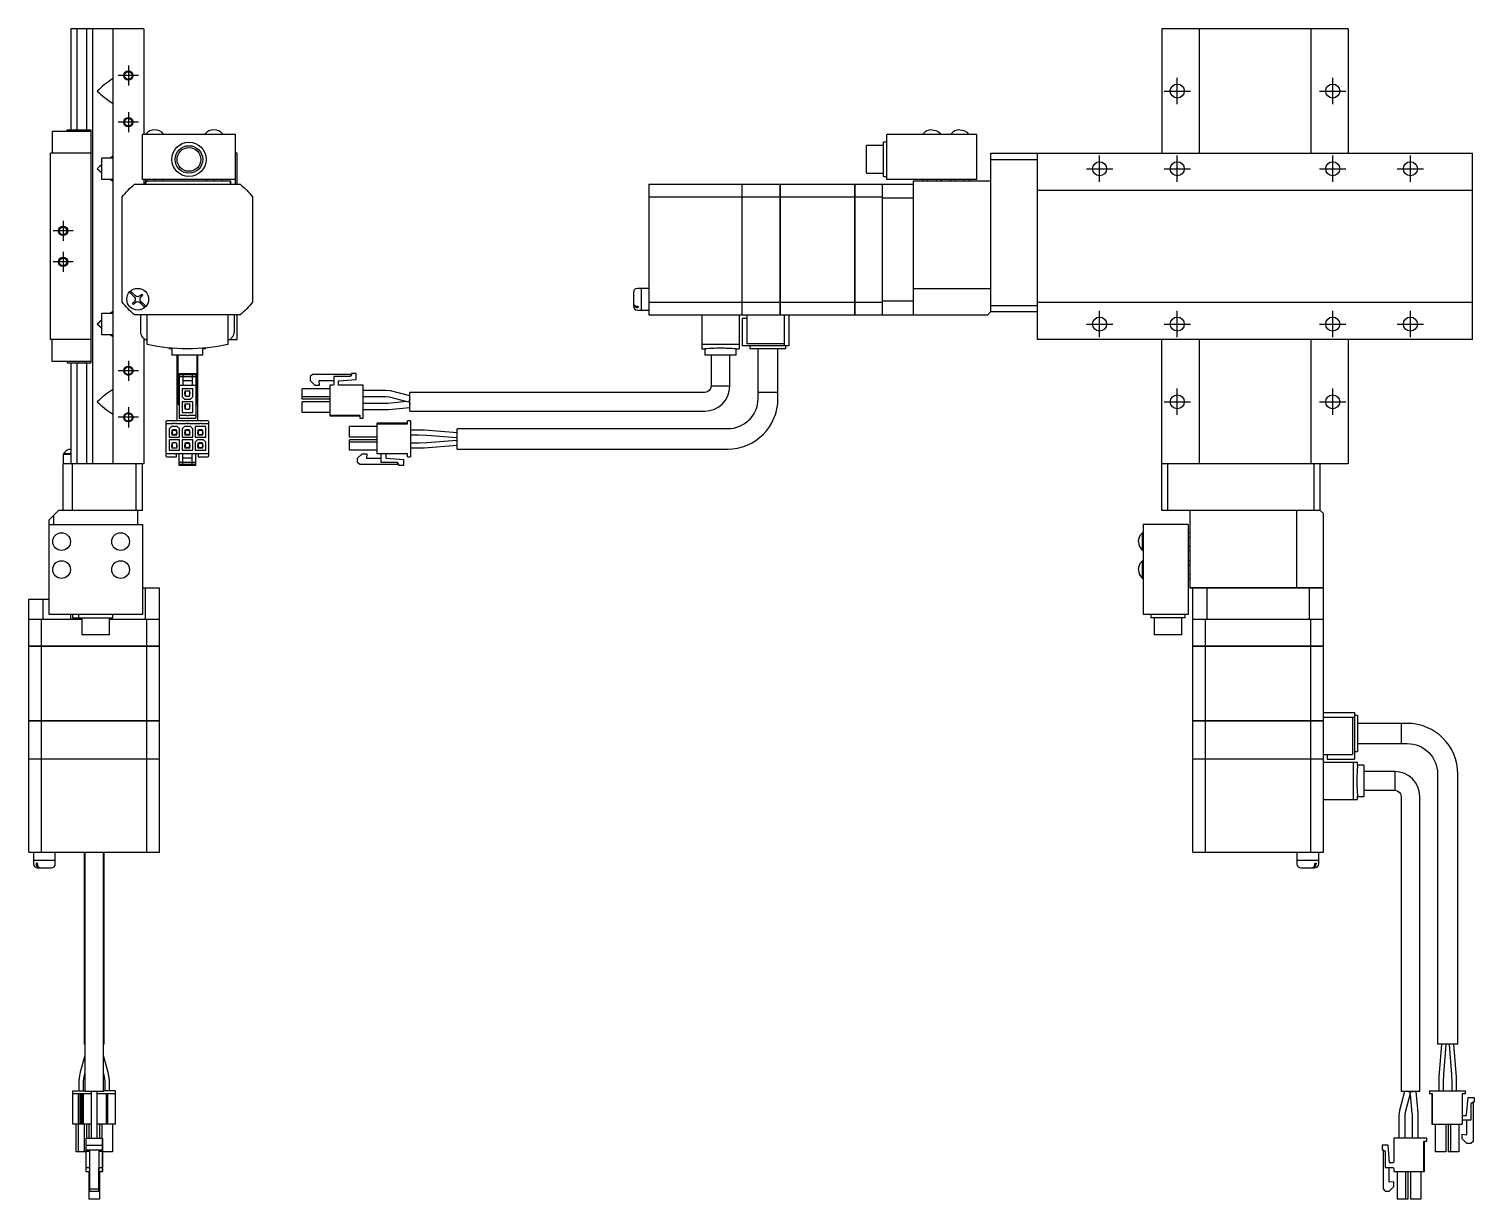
# Model space of a CAD drawing. Extents: x 0 to 945, y -8 to 563.
# Drawn here: x 479.5 to 944.6, y 101.6 to 478.2 of the extents above; entities that cross this region are included whole.
import ezdxf

# ---------------------------------------------------------------- set-up
doc = ezdxf.new("R2010")
doc.units = 0
doc.header["$LTSCALE"] = 0.5
doc.linetypes.add('CENTER', pattern=[50.8, 31.75, -6.35, 6.35, -6.35])
for name, color, linetype in [('MSM_CENTER', 1, 'CENTER'), ('MSM_CONTINUOUS', 7, 'CONTINUOUS'), ('MSM_NARROW', 5, 'CONTINUOUS')]:
    doc.layers.add(name, color=color, linetype=linetype)

msp = doc.modelspace()

# ---------------------------------------------------------------- linework, layer by layer
at = {"layer": 'MSM_CENTER'}
for p, q in [((511.52, 466.4), (511.52, 459.94)), ((514.75, 463.17), (508.29, 463.17)), ((849.05, 453.92), (849.05, 462.42)), ((899.05, 453.92), (899.05, 462.42)), ((844.8, 458.17), (853.3, 458.17)), ((894.8, 458.17), (903.3, 458.17)), ((511.52, 451.4), (511.52, 444.94)), ((514.75, 448.17), (508.29, 448.17)), ((824.05, 428.92), (824.05, 437.42)), ((849.05, 428.92), (849.05, 437.42)), ((899.05, 428.92), (899.05, 437.42)), ((924.05, 428.92), (924.05, 437.42)), ((819.8, 433.17), (828.3, 433.17)), ((844.8, 433.17), (853.3, 433.17)), ((894.8, 433.17), (903.3, 433.17)), ((919.8, 433.17), (928.3, 433.17)), ((490.52, 416.4), (490.52, 409.94)), ((493.75, 413.17), (487.29, 413.17)), ((490.52, 406.4), (490.52, 399.94)), ((493.75, 403.17), (487.29, 403.17)), ((824.05, 378.92), (824.05, 387.42)), ((849.05, 378.92), (849.05, 387.42)), ((899.05, 378.92), (899.05, 387.42)), ((924.05, 378.92), (924.05, 387.42)), ((819.8, 383.17), (828.3, 383.17)), ((844.8, 383.17), (853.3, 383.17)), ((894.8, 383.17), (903.3, 383.17)), ((919.8, 383.17), (928.3, 383.17)), ((514.75, 368.17), (508.29, 368.17)), ((511.52, 371.4), (511.52, 364.94)), ((844.8, 358.17), (853.3, 358.17)), ((849.05, 353.92), (849.05, 362.42)), ((894.8, 358.17), (903.3, 358.17)), ((899.05, 353.92), (899.05, 362.42)), ((511.52, 356.4), (511.52, 349.94)), ((514.75, 353.17), (508.29, 353.17))]:
    msp.add_line(p, q, dxfattribs=at)
at = {"layer": 'MSM_CONTINUOUS'}
for p, q in [((493.02, 478.17), (493.02, 445.67)), ((516.52, 478.17), (493.02, 478.17)), ((494.98, 478.17), (494.98, 445.67)), ((498.06, 478.17), (498.06, 445.67)), ((500.02, 478.17), (500.02, 338.17)), ((506.52, 478.17), (506.52, 338.17)), ((516.52, 478.17), (516.52, 444.17)), ((904.05, 478.17), (844.05, 478.17)), ((844.05, 478.17), (844.05, 438.17)), ((856.05, 478.17), (856.05, 438.17)), ((892.05, 478.17), (892.05, 438.17)), ((904.05, 478.17), (904.05, 438.17)), ((506.52, 461.91), (506.39, 462.07)), ((506.52, 454.43), (506.39, 454.27)), ((487.02, 445.17), (487.02, 438.17)), ((499.42, 445.17), (487.02, 445.17)), ((491.82, 445.67), (499.42, 445.67)), ((491.82, 445.17), (491.82, 445.67)), ((495.49, 445.17), (495.49, 445.67)), ((497.54, 445.17), (497.54, 445.67)), ((499.42, 445.67), (499.42, 438.17)), ((516.02, 429.67), (516.02, 444.17)), ((546.02, 444.17), (516.02, 444.17)), ((517.17, 444.33), (522.87, 444.33)), ((517.17, 444.33), (517.17, 444.17)), ((522.87, 444.17), (522.87, 444.33)), ((536.17, 444.33), (541.87, 444.33)), ((536.17, 444.33), (536.17, 444.17)), ((541.87, 444.17), (541.87, 444.33)), ((546.02, 428.17), (546.02, 444.17)), ((784.55, 444.17), (755.55, 444.17)), ((755.55, 429.67), (755.55, 444.17)), ((767.2, 444.33), (772.9, 444.33)), ((767.2, 444.33), (767.2, 444.17)), ((772.9, 444.17), (772.9, 444.33)), ((776.2, 444.33), (781.9, 444.33)), ((776.2, 444.33), (776.2, 444.17)), ((781.9, 444.17), (781.9, 444.33)), ((784.55, 429.67), (784.55, 444.17)), ((499.52, 438.17), (486.52, 438.17)), ((486.52, 378.17), (486.52, 438.17)), ((499.52, 378.17), (499.52, 438.17)), ((546.52, 438.17), (546.02, 438.17)), ((546.52, 428.17), (546.52, 438.17)), ((749.05, 431.75), (749.05, 440.6)), ((754.55, 440.6), (749.05, 440.6)), ((754.55, 430.67), (754.55, 441.67)), ((755.55, 441.67), (754.55, 441.67)), ((789.05, 438.17), (944.05, 438.17)), ((789.05, 387.17), (789.05, 438.17)), ((804.05, 378.17), (804.05, 438.17)), ((944.05, 378.17), (944.05, 438.17)), ((503.02, 436.67), (506.52, 436.67)), ((503.02, 429.67), (503.02, 436.67)), ((506.52, 436.91), (506.39, 437.07)), ((789.05, 436.17), (804.05, 436.17)), ((506.52, 429.67), (503.02, 429.67)), ((506.52, 429.43), (506.39, 429.27)), ((513.55, 428.17), (547.49, 428.17)), ((546.02, 429.67), (516.02, 429.67)), ((516.52, 429.67), (516.52, 428.17)), ((517.52, 429.17), (516.52, 428.17)), ((517.02, 429.67), (517.02, 428.17)), ((517.52, 429.67), (517.52, 429.17)), ((544.52, 429.17), (517.52, 429.17)), ((520.02, 429.67), (520.02, 429.17)), ((522.52, 429.67), (522.52, 429.17)), ((536.52, 429.67), (536.52, 429.17)), ((539.02, 429.67), (539.02, 429.17)), ((541.52, 429.67), (541.52, 429.17)), ((544.42, 428.17), (544.42, 429.17)), ((544.52, 428.17), (544.52, 429.17)), ((679.05, 428.17), (709, 428.17)), ((679.05, 428.17), (679.05, 386.17)), ((709, 386.17), (709, 428.17)), ((709, 428.12), (709.05, 428.12)), ((709.05, 428.17), (721.3, 428.17)), ((709.05, 386.17), (709.05, 428.17)), ((721.3, 386.17), (721.3, 428.17)), ((721.3, 428.12), (721.35, 428.12)), ((721.35, 428.17), (745.3, 428.17)), ((721.35, 386.17), (721.35, 428.17)), ((745.3, 386.17), (745.3, 428.17)), ((745.3, 428.12), (745.35, 428.12)), ((745.35, 428.17), (764.05, 428.17)), ((745.35, 386.17), (745.35, 428.17)), ((749.05, 431.75), (754.55, 431.75)), ((754.05, 428.17), (754.05, 386.17)), ((754.55, 430.67), (755.55, 430.67)), ((784.55, 429.67), (755.55, 429.67)), ((789.05, 429.17), (764.05, 429.17)), ((764.05, 429.17), (764.05, 386.17)), ((764.15, 394.67), (764.15, 429.17)), ((767.16, 429.67), (767.16, 429.17)), ((768.61, 429.67), (768.61, 429.17)), ((771.49, 429.67), (771.49, 429.17)), ((772.94, 429.67), (772.94, 429.17)), ((776.16, 429.67), (776.16, 429.17)), ((777.61, 429.67), (777.61, 429.17)), ((780.49, 429.67), (780.49, 429.17)), ((781.94, 429.67), (781.94, 429.17)), ((509.52, 390.2), (509.52, 424.14)), ((551.52, 424.14), (551.52, 390.2)), ((679.05, 424.14), (709, 424.14)), ((709, 423.88), (709.05, 423.88)), ((709.05, 424.14), (721.3, 424.14)), ((721.3, 423.88), (721.35, 423.88)), ((721.35, 424.14), (745.3, 424.14)), ((745.3, 423.88), (745.35, 423.88)), ((745.35, 424.14), (754.05, 424.14)), ((764.05, 423.67), (754.05, 423.67)), ((944.05, 426.17), (804.05, 426.17)), ((513.46, 391.88), (511.87, 393.46)), ((512.23, 393.82), (513.81, 392.23)), ((515.23, 392.23), (515.83, 392.83)), ((516.18, 392.48), (515.58, 391.88)), ((515.83, 392.83), (516.18, 392.48)), ((674.05, 393.37), (674.05, 388.97)), ((676.5, 394.67), (675.35, 394.67)), ((676.5, 394.67), (676.5, 387.67)), ((676.55, 394.62), (676.5, 394.62)), ((676.55, 394.67), (676.55, 387.67)), ((679.05, 394.67), (676.55, 394.67)), ((754.05, 390.67), (764.05, 390.67)), ((764.05, 394.7), (764.14, 394.66)), ((764.14, 394.66), (764.15, 394.67)), ((764.14, 386.18), (764.14, 394.66)), ((764.15, 394.67), (789.05, 394.67)), ((503.02, 379.67), (503.02, 386.67)), ((503.02, 386.67), (506.52, 386.67)), ((506.52, 386.91), (506.39, 387.07)), ((512.86, 389.86), (513.46, 390.46)), ((513.21, 389.51), (512.86, 389.86)), ((513.81, 390.11), (513.21, 389.51)), ((547.49, 386.17), (513.55, 386.17)), ((515.89, 389.45), (515.23, 390.11)), ((515.52, 380.75), (515.52, 386.17)), ((515.58, 390.46), (516.24, 389.8)), ((516.81, 388.53), (515.89, 389.45)), ((516.24, 389.8), (517.16, 388.88)), ((517.52, 376.6), (517.52, 386.17)), ((543.52, 386.17), (543.52, 376.6)), ((545.52, 386.17), (545.52, 380.75)), ((546.52, 378.17), (546.52, 386.17)), ((675.55, 388.88), (675.35, 388.88)), ((675.55, 388.53), (675.35, 388.53)), ((675.35, 387.67), (676.5, 387.67)), ((675.55, 388.88), (675.55, 388.53)), ((676.5, 387.72), (676.55, 387.72)), ((676.55, 387.67), (679.05, 387.67)), ((679.05, 390.2), (709, 390.2)), ((679.05, 386.17), (709, 386.17)), ((696.05, 386.17), (696.05, 375.18)), ((708.05, 386.17), (708.05, 375.18)), ((709, 390.46), (709.05, 390.46)), ((709, 386.22), (709.05, 386.22)), ((709.05, 390.2), (721.3, 390.2)), ((709.05, 386.17), (745.3, 386.17)), ((710.55, 386.17), (710.55, 376.77)), ((721.3, 390.46), (721.35, 390.46)), ((721.3, 386.22), (721.35, 386.22)), ((721.35, 390.2), (745.3, 390.2)), ((722.55, 386.17), (722.55, 376.17)), ((724.05, 386.17), (724.05, 376.17)), ((745.3, 390.46), (745.35, 390.46)), ((745.3, 386.22), (745.35, 386.22)), ((745.35, 390.2), (754.05, 390.2)), ((745.35, 386.17), (764.05, 386.17)), ((764.14, 386.18), (764.05, 386.27)), ((764.15, 386.17), (764.14, 386.18)), ((764.15, 386.17), (788.05, 386.17)), ((789.05, 387.17), (788.05, 386.17)), ((789.05, 389.17), (804.05, 389.17)), ((789.05, 387.17), (804.05, 387.17)), ((944.05, 390.17), (804.05, 390.17)), ((710.55, 384.97), (709.05, 384.97)), ((709.05, 384.97), (709.05, 376.17)), ((499.52, 378.17), (486.52, 378.17)), ((487.02, 371.17), (487.02, 378.17)), ((499.42, 378.17), (499.42, 370.67)), ((506.52, 379.67), (503.02, 379.67)), ((506.52, 379.43), (506.39, 379.27)), ((516.52, 378.52), (516.52, 338.17)), ((516.52, 378.17), (516.99, 378.17)), ((544.05, 378.17), (546.52, 378.17)), ((722.55, 376.77), (710.55, 376.77)), ((944.05, 378.17), (804.05, 378.17)), ((844.05, 323.17), (844.05, 378.17)), ((856.05, 378.17), (856.05, 338.17)), ((892.05, 378.17), (892.05, 338.17)), ((904.05, 378.17), (904.05, 338.17)), ((524.7, 375.46), (524.7, 375.17)), ((525.52, 375.17), (524.7, 375.17)), ((525.52, 375.38), (525.52, 373.17)), ((535.52, 373.17), (525.52, 373.17)), ((527.27, 352.07), (527.27, 373.17)), ((527.52, 358.17), (527.52, 373.17)), ((533.52, 373.17), (533.52, 358.17)), ((533.77, 373.17), (533.77, 352.07)), ((535.52, 373.17), (535.52, 375.38)), ((536.34, 375.17), (535.52, 375.17)), ((536.34, 375.17), (536.34, 375.46)), ((708.05, 376.6), (696.05, 376.6)), ((696.05, 375.18), (697.05, 375.18)), ((697.05, 375.18), (697.05, 373.17)), ((707.05, 373.17), (697.05, 373.17)), ((699.05, 373.17), (699.05, 363.17)), ((705.05, 363.17), (705.05, 373.17)), ((707.05, 375.18), (708.05, 375.18)), ((707.05, 373.17), (707.05, 375.18)), ((724.05, 376.17), (709.05, 376.17)), ((711.48, 376.17), (711.48, 375.17)), ((723.12, 375.17), (711.48, 375.17)), ((714.05, 375.17), (714.05, 359.17)), ((720.55, 359.17), (720.55, 375.17)), ((723.12, 375.17), (723.12, 376.17)), ((499.42, 371.17), (487.02, 371.17)), ((491.82, 371.17), (491.82, 370.67)), ((491.82, 370.67), (499.42, 370.67)), ((493.02, 370.67), (493.02, 338.17)), ((494.98, 370.67), (494.98, 338.17)), ((495.49, 371.17), (495.49, 370.67)), ((497.54, 371.17), (497.54, 370.67)), ((498.06, 370.67), (498.06, 338.17)), ((527.82, 363.17), (527.52, 363.17)), ((527.82, 367.27), (533.22, 367.27)), ((527.82, 367.27), (527.82, 352.87)), ((527.82, 366.97), (533.22, 366.97)), ((527.82, 366.27), (533.22, 366.27)), ((527.82, 363.47), (533.22, 363.47)), ((529.02, 366.97), (529.02, 363.47)), ((529.02, 364.97), (532.02, 364.97)), ((532.02, 366.97), (532.02, 363.47)), ((533.22, 367.27), (533.22, 352.87)), ((533.52, 363.17), (533.22, 363.17)), ((570.75, 366.97), (570.05, 366.27)), ((570.05, 366.27), (570.05, 364.97)), ((570.05, 364.97), (571.55, 363.47)), ((570.05, 364.97), (571.55, 363.47)), ((583.35, 366.97), (570.75, 366.97)), ((571.55, 363.47), (573.05, 363.47)), ((571.55, 363.47), (573.05, 363.47)), ((572.92, 364.97), (577.6, 364.97)), ((573.05, 363.47), (572.92, 364.97)), ((572.92, 364.97), (577.6, 364.97)), ((577.3, 363.47), (576.35, 363.47)), ((576.35, 363.47), (576.35, 353.87)), ((577.6, 366.27), (577.6, 363.77)), ((582.85, 366.27), (577.6, 366.27)), ((579.1, 363.77), (579.1, 364.67)), ((579.28, 364.87), (584.85, 365.36)), ((579.28, 364.87), (584.85, 365.36)), ((579.28, 364.87), (580.44, 364.97)), ((579.28, 364.87), (580.44, 364.97)), ((587.05, 363.47), (579.4, 363.47)), ((580.44, 364.97), (580.44, 364.97)), ((583.35, 366.97), (582.85, 366.27)), ((583.35, 367.27), (583.35, 366.97)), ((584.85, 367.27), (583.35, 367.27)), ((584.85, 365.36), (584.85, 367.27)), ((587.05, 352.87), (587.05, 363.47)), ((705.05, 363.17), (699.05, 363.17)), ((506.52, 361.91), (506.39, 362.07)), ((527.52, 361.17), (527.27, 361.17)), ((528.82, 362.37), (528.82, 359.72)), ((532.22, 362.37), (528.82, 362.37)), ((528.82, 359.72), (529.57, 358.97)), ((528.82, 358.17), (528.82, 354.77)), ((532.22, 358.17), (528.82, 358.17)), ((529.57, 358.97), (531.47, 358.97)), ((529.62, 361.22), (529.62, 360.72)), ((529.77, 361.22), (529.62, 361.22)), ((529.62, 360.72), (529.77, 360.72)), ((529.72, 361.72), (531.32, 361.72)), ((529.72, 361.72), (529.72, 361.22)), ((529.72, 360.72), (529.72, 360.07)), ((529.72, 360.07), (530.04, 360.07)), ((529.77, 361.72), (529.77, 360.35)), ((529.77, 360.35), (530.14, 359.97)), ((530.14, 359.97), (530.89, 359.97)), ((530.89, 359.97), (531.27, 360.35)), ((530.99, 360.07), (531.32, 360.07)), ((531.27, 360.35), (531.27, 361.72)), ((531.27, 361.22), (531.42, 361.22)), ((531.27, 360.72), (531.42, 360.72)), ((531.32, 361.22), (531.32, 361.72)), ((531.32, 360.07), (531.32, 360.72)), ((531.42, 360.72), (531.42, 361.22)), ((531.47, 358.97), (532.22, 359.72)), ((532.22, 359.72), (532.22, 362.37)), ((532.22, 354.77), (532.22, 358.17)), ((533.77, 361.17), (533.52, 361.17)), ((567.45, 358.97), (567.45, 362.37)), ((576.35, 362.37), (567.45, 362.37)), ((576.35, 359.72), (567.45, 359.72)), ((576.35, 358.97), (567.45, 358.97)), ((576.35, 358.97), (567.45, 358.97)), ((567.45, 354.77), (567.45, 358.17)), ((576.35, 358.17), (567.45, 358.17)), ((594.41, 361.85), (587.05, 361.85)), ((587.05, 359.85), (594.41, 359.85)), ((595.92, 361.65), (594.41, 361.85)), ((594.41, 359.85), (595.42, 359.72)), ((601.1, 358.23), (595.05, 357.65)), ((595.42, 359.72), (601.1, 358.23)), ((602.05, 360.05), (595.92, 361.65)), ((601.1, 358.23), (601.83, 358.18)), ((602.05, 359.02), (601.83, 358.18)), ((601.87, 358.31), (601.83, 358.18)), ((601.83, 358.18), (601.87, 358.31)), ((601.87, 358.31), (602.05, 359.02)), ((601.96, 358.32), (601.87, 358.31)), ((601.96, 358.32), (602.05, 357.32)), ((602.05, 355.17), (602.05, 361.17)), ((697.05, 361.17), (602.05, 361.17)), ((720.55, 361.17), (714.05, 361.17)), ((506.52, 354.43), (506.39, 354.27)), ((527.82, 353.87), (530.27, 353.87)), ((528.82, 354.77), (532.22, 354.77)), ((529.77, 357.02), (529.62, 357.02)), ((529.62, 357.02), (529.62, 356.52)), ((529.62, 356.52), (529.77, 356.52)), ((529.72, 357.52), (531.32, 357.52)), ((529.72, 357.52), (529.72, 357.02)), ((529.72, 356.52), (529.72, 355.87)), ((529.72, 355.87), (530.04, 355.87)), ((529.77, 357.52), (529.77, 356.15)), ((529.77, 356.15), (530.14, 355.77)), ((530.14, 355.77), (530.89, 355.77)), ((530.77, 353.87), (533.22, 353.87)), ((530.89, 355.77), (531.27, 356.15)), ((530.99, 355.87), (531.32, 355.87)), ((531.27, 356.15), (531.27, 357.52)), ((531.27, 357.02), (531.42, 357.02)), ((531.27, 356.52), (531.42, 356.52)), ((531.32, 357.02), (531.32, 357.52)), ((531.32, 355.87), (531.32, 356.52)), ((531.42, 356.52), (531.42, 357.02)), ((576.35, 354.77), (567.45, 354.77)), ((576.35, 354.77), (567.45, 354.77)), ((576.35, 353.87), (586.05, 353.87)), ((576.35, 353.87), (586.05, 353.87)), ((576.35, 353.87), (576.35, 353.62)), ((576.35, 353.62), (586.05, 353.62)), ((586.05, 353.87), (586.05, 352.87)), ((594.96, 357.65), (587.05, 357.65)), ((587.05, 355.65), (594.96, 355.65)), ((595.05, 357.65), (594.96, 357.65)), ((594.96, 355.65), (595.24, 355.66)), ((595.24, 355.66), (602.05, 356.32)), ((602.05, 355.17), (697.05, 355.17)), ((523.62, 351.77), (523.62, 340.77)), ((525.52, 351.07), (523.62, 351.07)), ((537.12, 352.07), (523.92, 352.07)), ((525.37, 350.17), (524.62, 349.42)), ((524.62, 349.42), (524.62, 346.77)), ((527.27, 350.17), (525.37, 350.17)), ((525.84, 349.07), (525.52, 349.07)), ((525.52, 349.07), (525.52, 348.42)), ((525.94, 349.17), (525.57, 348.8)), ((525.57, 348.8), (525.57, 347.42)), ((526.69, 349.17), (525.94, 349.17)), ((526.07, 351.07), (526.02, 351.07)), ((526.53, 349.02), (526.98, 348.88)), ((526.62, 351.07), (526.57, 351.07)), ((526.79, 349.07), (526.69, 349.17)), ((527.12, 349.07), (526.79, 349.07)), ((527.07, 348.8), (526.79, 349.07)), ((527.07, 347.42), (527.07, 348.8)), ((529.99, 351.07), (527.12, 351.07)), ((527.12, 348.42), (527.12, 349.07)), ((528.02, 349.42), (527.27, 350.17)), ((527.82, 352.87), (533.22, 352.87)), ((528.02, 346.77), (528.02, 349.42)), ((529.57, 350.17), (528.82, 349.42)), ((528.82, 349.42), (528.82, 346.77)), ((531.47, 350.17), (529.57, 350.17)), ((529.72, 349.07), (529.72, 348.42)), ((530.04, 349.07), (529.72, 349.07)), ((530.04, 349.07), (529.77, 348.8)), ((529.77, 348.8), (529.77, 347.42)), ((530.14, 349.17), (530.04, 349.07)), ((530.89, 349.17), (530.14, 349.17)), ((530.54, 351.07), (530.49, 351.07)), ((531.27, 348.8), (530.89, 349.17)), ((531.32, 349.07), (530.99, 349.07)), ((534.47, 351.07), (531.04, 351.07)), ((531.27, 347.42), (531.27, 348.8)), ((531.32, 348.42), (531.32, 349.07)), ((532.22, 349.42), (531.47, 350.17)), ((532.22, 346.77), (532.22, 349.42)), ((536.42, 350.17), (533.02, 350.17)), ((533.02, 350.17), (533.02, 346.77)), ((534.24, 349.07), (533.92, 349.07)), ((533.92, 349.07), (533.92, 348.42)), ((534.34, 349.17), (533.97, 348.8)), ((533.97, 348.8), (533.97, 347.42)), ((534.51, 349.02), (534.05, 348.88)), ((535.09, 349.17), (534.34, 349.17)), ((537.42, 351.07), (534.97, 351.07)), ((535.47, 348.8), (535.09, 349.17)), ((535.52, 349.07), (535.19, 349.07)), ((535.47, 347.42), (535.47, 348.8)), ((535.52, 348.42), (535.52, 349.07)), ((536.42, 346.77), (536.42, 350.17)), ((537.42, 340.77), (537.42, 351.77)), ((582.7, 346.77), (582.7, 350.17)), ((591.6, 350.17), (582.7, 350.17)), ((586.05, 352.87), (587.05, 352.87)), ((586.05, 352.87), (587.05, 352.87)), ((591.6, 341.47), (591.6, 351.32)), ((601.3, 351.32), (591.6, 351.32)), ((591.6, 351.07), (601.3, 351.07)), ((601.3, 351.07), (601.3, 352.07)), ((602.3, 352.07), (601.3, 352.07)), ((602.3, 352.07), (602.3, 340.47)), ((605.9, 349.05), (602.3, 349.05)), ((617.3, 348.17), (606.76, 349.01)), ((617.3, 342.92), (617.3, 349.42)), ((704.3, 349.42), (617.3, 349.42)), ((524.62, 346.77), (528.02, 346.77)), ((524.62, 345.97), (524.62, 342.57)), ((528.02, 345.97), (524.62, 345.97)), ((525.57, 348.42), (525.42, 348.42)), ((525.42, 348.42), (525.42, 347.92)), ((525.42, 347.92), (525.57, 347.92)), ((525.42, 344.22), (525.42, 343.72)), ((525.57, 344.22), (525.42, 344.22)), ((525.52, 347.92), (525.52, 347.42)), ((527.12, 347.42), (525.52, 347.42)), ((525.84, 344.87), (525.52, 344.87)), ((525.52, 344.87), (525.52, 344.22)), ((525.94, 344.97), (525.57, 344.6)), ((525.57, 344.6), (525.57, 343.22)), ((526.69, 344.97), (525.94, 344.97)), ((526.63, 347.42), (526.11, 347.58)), ((526.79, 344.87), (526.69, 344.97)), ((527.07, 344.6), (526.79, 344.87)), ((527.12, 344.87), (526.79, 344.87)), ((527.22, 348.42), (527.07, 348.42)), ((527.22, 347.92), (527.07, 347.92)), ((527.07, 343.22), (527.07, 344.6)), ((527.22, 344.22), (527.07, 344.22)), ((527.12, 347.42), (527.12, 347.92)), ((527.12, 344.22), (527.12, 344.87)), ((527.22, 347.92), (527.22, 348.42)), ((527.22, 343.72), (527.22, 344.22)), ((528.02, 342.57), (528.02, 345.97)), ((528.82, 346.77), (532.22, 346.77)), ((532.22, 345.97), (528.82, 345.97)), ((528.82, 345.97), (528.82, 342.57)), ((529.77, 348.42), (529.62, 348.42)), ((529.62, 348.42), (529.62, 347.92)), ((529.62, 347.92), (529.77, 347.92)), ((529.62, 344.22), (529.62, 343.72)), ((529.77, 344.22), (529.62, 344.22)), ((529.72, 347.92), (529.72, 347.42)), ((531.32, 347.42), (529.72, 347.42)), ((530.04, 344.87), (529.72, 344.87)), ((529.72, 344.87), (529.72, 344.22)), ((529.77, 347.42), (529.77, 347.5)), ((530.14, 344.97), (529.77, 344.6)), ((529.77, 344.6), (529.77, 343.22)), ((530.89, 344.97), (530.14, 344.97)), ((531.27, 344.6), (530.89, 344.97)), ((531.32, 344.87), (530.99, 344.87)), ((531.26, 347.42), (531.27, 347.5)), ((531.42, 348.42), (531.27, 348.42)), ((531.42, 347.92), (531.27, 347.92)), ((531.27, 343.22), (531.27, 344.6)), ((531.42, 344.22), (531.27, 344.22)), ((531.32, 347.42), (531.32, 347.92)), ((531.32, 344.22), (531.32, 344.87)), ((531.42, 347.92), (531.42, 348.42)), ((531.42, 343.72), (531.42, 344.22)), ((532.22, 342.57), (532.22, 345.97)), ((533.02, 346.77), (536.42, 346.77)), ((533.77, 345.97), (533.02, 345.22)), ((533.02, 345.22), (533.02, 342.57)), ((535.67, 345.97), (533.77, 345.97)), ((533.82, 348.42), (533.82, 347.92)), ((533.97, 348.42), (533.82, 348.42)), ((533.82, 347.92), (533.97, 347.92)), ((533.97, 344.22), (533.82, 344.22)), ((533.82, 344.22), (533.82, 343.72)), ((533.92, 347.92), (533.92, 347.42)), ((535.52, 347.42), (533.92, 347.42)), ((533.92, 344.87), (533.92, 344.22)), ((534.24, 344.87), (533.92, 344.87)), ((534.24, 344.87), (533.97, 344.6)), ((533.97, 344.6), (533.97, 343.22)), ((534.34, 344.97), (534.24, 344.87)), ((535.09, 344.97), (534.34, 344.97)), ((534.92, 344.82), (534.37, 344.97)), ((534.41, 347.42), (534.93, 347.58)), ((535.47, 344.6), (535.09, 344.97)), ((535.52, 344.87), (535.19, 344.87)), ((535.62, 348.42), (535.47, 348.42)), ((535.62, 347.92), (535.47, 347.92)), ((535.47, 343.22), (535.47, 344.6)), ((535.62, 344.22), (535.47, 344.22)), ((535.52, 347.42), (535.52, 347.92)), ((535.52, 344.22), (535.52, 344.87)), ((535.62, 347.92), (535.62, 348.42)), ((535.62, 343.72), (535.62, 344.22)), ((536.42, 345.22), (535.67, 345.97)), ((536.42, 342.57), (536.42, 345.22)), ((591.6, 346.77), (582.7, 346.77)), ((582.7, 342.57), (582.7, 345.97)), ((591.6, 345.97), (582.7, 345.97)), ((591.6, 345.22), (582.7, 345.22)), ((602.3, 347.55), (604.93, 347.55)), ((604.94, 344.85), (602.3, 344.85)), ((604.93, 347.55), (607.56, 347.44)), ((607.56, 344.94), (604.94, 344.85)), ((606.73, 343.38), (617.3, 344.17)), ((607.56, 347.44), (617.24, 346.67)), ((617.25, 345.67), (607.56, 344.94)), ((617.25, 345.67), (617.3, 345.64)), ((493.02, 341.17), (490.52, 341.17)), ((490.52, 341.17), (490.52, 338.27)), ((493.02, 341.37), (490.66, 341.37)), ((490.66, 341.37), (490.66, 341.17)), ((493.02, 342.82), (492.31, 342.82)), ((537.42, 341.47), (523.62, 341.47)), ((523.92, 340.47), (527.02, 340.47)), ((524.62, 342.57), (528.02, 342.57)), ((525.42, 343.72), (525.57, 343.72)), ((525.52, 343.72), (525.52, 343.22)), ((527.12, 343.22), (525.52, 343.22)), ((527.02, 340.47), (527.02, 341.47)), ((527.22, 343.72), (527.07, 343.72)), ((527.12, 343.22), (527.12, 343.72)), ((527.82, 337.67), (527.82, 341.47)), ((528.82, 342.57), (532.22, 342.57)), ((529.02, 337.97), (529.02, 341.47)), ((532.02, 339.97), (529.02, 339.97)), ((529.62, 343.72), (529.77, 343.72)), ((529.72, 343.72), (529.72, 343.22)), ((531.32, 343.22), (529.72, 343.22)), ((531.42, 343.72), (531.27, 343.72)), ((531.32, 343.22), (531.32, 343.72)), ((532.02, 337.97), (532.02, 341.47)), ((533.02, 342.57), (536.42, 342.57)), ((533.22, 337.67), (533.22, 341.47)), ((533.82, 343.72), (533.97, 343.72)), ((533.92, 343.72), (533.92, 343.22)), ((535.52, 343.22), (533.92, 343.22)), ((533.97, 343.53), (534.52, 343.37)), ((534.02, 341.47), (534.02, 340.47)), ((534.02, 340.47), (537.12, 340.47)), ((535.62, 343.72), (535.47, 343.72)), ((535.52, 343.22), (535.52, 343.72)), ((591.6, 342.57), (582.7, 342.57)), ((585.3, 339.97), (586.8, 341.47)), ((585.3, 338.67), (585.3, 339.97)), ((586.8, 341.47), (588.3, 341.47)), ((588.3, 341.47), (588.17, 339.97)), ((588.17, 339.97), (592.85, 339.97)), ((601.3, 341.47), (591.6, 341.47)), ((592.85, 338.67), (592.85, 341.17)), ((594.35, 341.17), (594.35, 340.27)), ((594.53, 340.07), (600.1, 339.58)), ((600.1, 339.58), (600.1, 337.67)), ((601.3, 340.47), (601.3, 341.47)), ((601.3, 340.47), (602.3, 340.47)), ((602.3, 343.35), (605.93, 343.35)), ((617.3, 342.92), (704.3, 342.92)), ((490.52, 338.27), (490.62, 338.17)), ((490.52, 323.17), (490.52, 338.17)), ((516.52, 338.17), (490.52, 338.17)), ((493.52, 323.17), (493.52, 338.17)), ((514.02, 323.17), (514.02, 338.17)), ((516.02, 323.17), (516.02, 338.17)), ((533.22, 338.67), (527.82, 338.67)), ((533.22, 337.97), (527.82, 337.97)), ((533.22, 337.67), (527.82, 337.67)), ((586, 337.97), (585.3, 338.67)), ((598.6, 337.97), (586, 337.97)), ((598.1, 338.67), (592.85, 338.67)), ((598.6, 337.97), (598.1, 338.67)), ((598.6, 337.67), (598.6, 337.97)), ((600.1, 337.67), (598.6, 337.67)), ((904.05, 338.17), (844.05, 338.17)), ((846.05, 323.17), (846.05, 338.17)), ((893.05, 323.17), (893.05, 338.17)), ((895.05, 323.17), (895.05, 338.17)), ((486.02, 320.17), (489.02, 323.17)), ((487.52, 318.67), (487.52, 321.67)), ((516.02, 323.17), (489.02, 323.17)), ((514.52, 318.67), (514.52, 323.17)), ((895.05, 323.17), (844.05, 323.17)), ((853.05, 323.17), (853.05, 298.17)), ((887.55, 298.27), (887.55, 323.17)), ((895.05, 323.17), (896.05, 322.17)), ((896.05, 298.27), (896.05, 322.17)), ((486.02, 289.67), (486.02, 320.17)), ((486.02, 318.67), (516.02, 318.67)), ((516.02, 318.67), (516.02, 289.67)), ((852.55, 318.67), (838.05, 318.67)), ((838.05, 318.67), (838.05, 289.67)), ((852.55, 318.67), (852.55, 289.67)), ((837.89, 310.32), (837.89, 316.02)), ((838.05, 316.02), (837.89, 316.02)), ((852.55, 316.06), (853.05, 316.06)), ((852.55, 314.61), (853.05, 314.61)), ((852.55, 311.73), (853.05, 311.73)), ((837.89, 310.32), (838.05, 310.32)), ((837.89, 301.32), (837.89, 307.02)), ((838.05, 307.02), (837.89, 307.02)), ((852.55, 310.28), (853.05, 310.28)), ((852.55, 307.06), (853.05, 307.06)), ((852.55, 305.61), (853.05, 305.61)), ((852.55, 302.73), (853.05, 302.73)), ((521.52, 298.17), (516.02, 298.17)), ((517.02, 288.17), (517.02, 298.17)), ((521.52, 279.47), (521.52, 298.17)), ((837.89, 301.32), (838.05, 301.32)), ((852.55, 301.28), (853.05, 301.28)), ((887.55, 298.27), (853.05, 298.27)), ((896.05, 298.17), (853.05, 298.17)), ((854.05, 279.47), (854.05, 298.17)), ((858.55, 298.17), (858.55, 288.17)), ((887.52, 298.17), (887.56, 298.26)), ((887.56, 298.26), (887.55, 298.27)), ((896.04, 298.26), (887.56, 298.26)), ((891.55, 288.17), (891.55, 298.17)), ((896.04, 298.26), (895.95, 298.17)), ((896.05, 298.27), (896.04, 298.26)), ((896.05, 279.47), (896.05, 298.17)), ((479.52, 279.47), (479.52, 294.67)), ((479.52, 294.67), (486.02, 294.67)), ((484.02, 294.67), (484.02, 288.17)), ((516.02, 289.67), (486.02, 289.67)), ((493.02, 288.17), (493.02, 289.67)), ((493.52, 289.67), (493.52, 288.67)), ((493.52, 288.67), (506.52, 288.67)), ((495.52, 289.67), (495.52, 288.67)), ((496.59, 288.67), (496.59, 283.17)), ((505.44, 283.17), (505.44, 288.67)), ((506.52, 288.67), (506.52, 289.67)), ((852.55, 289.67), (838.05, 289.67)), ((840.55, 289.67), (840.55, 288.67)), ((851.55, 288.67), (840.55, 288.67)), ((841.63, 288.67), (841.63, 283.17)), ((850.48, 283.17), (850.48, 288.67)), ((851.55, 288.67), (851.55, 289.67)), ((479.52, 288.17), (496.59, 288.17)), ((483.55, 279.47), (483.55, 288.17)), ((505.44, 288.17), (521.52, 288.17)), ((517.49, 279.47), (517.49, 288.17)), ((854.05, 288.17), (896.05, 288.17)), ((858.08, 279.47), (858.08, 288.17)), ((892.02, 279.47), (892.02, 288.17)), ((521.52, 279.47), (479.52, 279.47)), ((479.52, 255.47), (479.52, 279.42)), ((521.52, 279.42), (479.52, 279.42)), ((479.57, 279.42), (479.57, 279.47)), ((483.55, 255.47), (483.55, 279.42)), ((483.81, 279.42), (483.81, 279.47)), ((505.44, 283.17), (496.59, 283.17)), ((517.23, 279.42), (517.23, 279.47)), ((517.49, 255.47), (517.49, 279.42)), ((521.47, 279.42), (521.47, 279.47)), ((521.52, 255.47), (521.52, 279.42)), ((850.48, 283.17), (841.63, 283.17)), ((896.05, 279.47), (854.05, 279.47)), ((854.05, 255.47), (854.05, 279.42)), ((896.05, 279.42), (854.05, 279.42)), ((854.1, 279.42), (854.1, 279.47)), ((858.08, 255.47), (858.08, 279.42)), ((858.34, 279.42), (858.34, 279.47)), ((891.76, 279.42), (891.76, 279.47)), ((892.02, 255.47), (892.02, 279.42)), ((896, 279.42), (896, 279.47)), ((896.05, 243.17), (896.05, 279.42)), ((896.05, 258.17), (906.05, 258.17)), ((896.05, 256.67), (906.05, 256.67)), ((905.45, 256.67), (905.45, 244.67)), ((906.05, 258.17), (906.05, 243.17)), ((907.05, 257.24), (906.05, 257.24)), ((907.05, 257.24), (907.05, 245.6)), ((521.52, 255.47), (479.52, 255.47)), ((479.52, 243.17), (479.52, 255.42)), ((521.52, 255.42), (479.52, 255.42)), ((479.57, 255.42), (479.57, 255.47)), ((483.55, 243.17), (483.55, 255.42)), ((483.81, 255.42), (483.81, 255.47)), ((517.23, 255.42), (517.23, 255.47)), ((517.49, 243.17), (517.49, 255.42)), ((521.47, 255.42), (521.47, 255.47)), ((521.52, 243.17), (521.52, 255.42)), ((896.05, 255.47), (854.05, 255.47)), ((854.05, 243.17), (854.05, 255.42)), ((896.05, 255.42), (854.05, 255.42)), ((854.1, 255.42), (854.1, 255.47)), ((858.08, 243.17), (858.08, 255.42)), ((858.34, 255.42), (858.34, 255.47)), ((891.76, 255.42), (891.76, 255.47)), ((892.02, 243.17), (892.02, 255.42)), ((896, 255.42), (896, 255.47)), ((923.05, 254.67), (907.05, 254.67)), ((921.05, 254.67), (921.05, 248.17)), ((907.05, 248.17), (923.05, 248.17)), ((521.52, 243.17), (479.52, 243.17)), ((479.52, 213.17), (479.52, 243.12)), ((521.52, 243.12), (479.52, 243.12)), ((479.57, 243.12), (479.57, 243.17)), ((483.55, 213.17), (483.55, 243.12)), ((483.81, 243.12), (483.81, 243.17)), ((517.23, 243.12), (517.23, 243.17)), ((517.49, 213.17), (517.49, 243.12)), ((521.47, 243.12), (521.47, 243.17)), ((521.52, 213.17), (521.52, 243.12)), ((896.05, 243.17), (854.05, 243.17)), ((854.05, 213.17), (854.05, 243.12)), ((896.05, 243.12), (854.05, 243.12)), ((854.1, 243.12), (854.1, 243.17)), ((858.08, 213.17), (858.08, 243.12)), ((858.34, 243.12), (858.34, 243.17)), ((891.76, 243.12), (891.76, 243.17)), ((892.02, 213.17), (892.02, 243.12)), ((896, 243.12), (896, 243.17)), ((896.05, 244.67), (905.45, 244.67)), ((896.05, 213.17), (896.05, 243.12)), ((896.05, 242.17), (907.05, 242.17)), ((897.25, 244.67), (897.25, 243.17)), ((897.25, 243.17), (906.05, 243.17)), ((905.62, 242.17), (905.62, 230.17)), ((906.05, 245.6), (907.05, 245.6)), ((907.05, 241.17), (907.05, 242.17)), ((909.05, 241.17), (907.05, 241.17)), ((909.05, 241.17), (909.05, 231.17)), ((919.05, 239.17), (909.05, 239.17)), ((919.05, 239.17), (919.05, 233.17)), ((932.8, 238.42), (932.8, 151.42)), ((939.3, 151.42), (939.3, 238.42)), ((909.05, 233.17), (919.05, 233.17)), ((896.05, 230.17), (907.05, 230.17)), ((907.05, 230.17), (907.05, 231.17)), ((907.05, 231.17), (909.05, 231.17)), ((921.05, 231.17), (921.05, 136.17)), ((927.05, 136.17), (927.05, 231.17)), ((479.52, 213.17), (521.52, 213.17)), ((481.02, 213.17), (481.02, 210.67)), ((481.02, 210.67), (488.02, 210.67)), ((481.02, 210.62), (488.02, 210.62)), ((481.02, 210.62), (481.02, 209.47)), ((481.07, 210.67), (481.07, 210.62)), ((481.87, 209.67), (481.87, 209.47)), ((482.23, 209.67), (481.87, 209.67)), ((482.23, 209.67), (482.23, 209.47)), ((487.97, 210.62), (487.97, 210.67)), ((488.02, 210.67), (488.02, 213.17)), ((488.02, 209.47), (488.02, 210.62)), ((497.27, 213.17), (497.27, 151.42)), ((497.52, 213.17), (497.52, 136.17)), ((503.52, 136.17), (503.52, 213.17)), ((503.77, 151.42), (503.77, 213.17)), ((854.05, 213.17), (896.05, 213.17)), ((887.55, 213.17), (887.55, 210.67)), ((887.55, 210.67), (894.55, 210.67)), ((887.55, 210.62), (894.55, 210.62)), ((887.55, 210.62), (887.55, 209.47)), ((887.6, 210.67), (887.6, 210.62)), ((893.34, 209.67), (893.7, 209.67)), ((893.34, 209.67), (893.34, 209.47)), ((893.7, 209.67), (893.7, 209.47)), ((894.5, 210.62), (894.5, 210.67)), ((894.55, 210.67), (894.55, 213.17)), ((894.55, 209.47), (894.55, 210.62)), ((482.32, 208.17), (486.72, 208.17)), ((888.85, 208.17), (893.25, 208.17)), ((497.52, 151.42), (497.27, 151.42)), ((503.77, 151.42), (503.52, 151.42)), ((939.3, 151.42), (932.8, 151.42)), ((934.05, 151.42), (933.21, 140.88)), ((934.78, 141.68), (935.55, 151.36)), ((936.55, 151.36), (936.58, 151.42)), ((936.55, 151.36), (937.28, 141.68)), ((938.85, 140.85), (938.05, 151.42)), ((497.52, 147.79), (495.95, 141.94)), ((505.09, 141.93), (503.52, 147.79)), ((497.4, 141.55), (497.52, 142)), ((503.52, 142), (503.64, 141.55)), ((503.64, 141.55), (503.64, 141.54)), ((933.18, 140.02), (933.18, 136.42)), ((934.68, 139.05), (934.78, 141.68)), ((937.28, 141.68), (937.38, 139.05)), ((938.88, 136.42), (938.88, 140.05)), ((493.62, 125.72), (493.62, 136.42)), ((493.62, 136.42), (497.52, 136.42)), ((499.52, 135.42), (493.62, 135.42)), ((495.52, 125.72), (495.52, 135.42)), ((495.57, 139.05), (495.57, 136.42)), ((496.02, 125.72), (496.02, 135.42)), ((496.07, 125.72), (496.07, 135.42)), ((496.57, 125.72), (496.57, 135.42)), ((496.62, 125.72), (496.62, 135.42)), ((497.07, 136.42), (497.07, 139.05)), ((497.12, 125.72), (497.12, 135.42)), ((503.52, 136.17), (497.52, 136.17)), ((499.52, 136.17), (499.52, 129.79)), ((501.52, 129.79), (501.52, 136.17)), ((501.52, 129.27), (501.52, 136.17)), ((507.42, 135.42), (501.52, 135.42)), ((507.42, 136.42), (503.52, 136.42)), ((503.97, 139.05), (503.97, 136.42)), ((504.47, 125.72), (504.47, 135.42)), ((504.97, 125.72), (504.97, 135.42)), ((505.47, 136.42), (505.47, 139.05)), ((507.42, 125.72), (507.42, 136.42)), ((922.17, 136.17), (920.57, 130.04)), ((927.05, 136.17), (921.05, 136.17)), ((922.51, 129.54), (923.99, 135.22)), ((923.2, 136.17), (924.05, 135.95)), ((923.91, 135.99), (923.2, 136.17)), ((923.91, 136.08), (924.9, 136.17)), ((923.91, 136.08), (923.91, 135.99)), ((923.91, 135.99), (924.05, 135.95)), ((924.05, 135.95), (923.91, 135.99)), ((923.99, 135.22), (924.05, 135.95)), ((923.99, 135.22), (924.57, 129.17)), ((926.56, 129.36), (925.91, 136.17)), ((930.15, 136.42), (941.75, 136.42)), ((930.15, 136.42), (930.15, 135.42)), ((931.15, 135.42), (930.15, 135.42)), ((930.9, 135.42), (930.9, 125.72)), ((931.15, 125.72), (931.15, 135.42)), ((934.68, 136.42), (934.68, 139.05)), ((937.38, 139.05), (937.38, 136.42)), ((941.75, 135.42), (940.75, 135.42)), ((940.75, 135.42), (940.75, 125.72)), ((941.75, 135.42), (941.75, 136.42)), ((942.15, 128.65), (942.64, 134.22)), ((942.64, 134.22), (944.55, 134.22)), ((944.25, 132.72), (943.55, 132.22)), ((943.55, 132.22), (943.55, 126.97)), ((944.55, 132.72), (944.25, 132.72)), ((944.25, 132.72), (944.25, 120.12)), ((944.55, 134.22), (944.55, 132.72)), ((499.52, 125.72), (493.62, 125.72)), ((494.62, 125.72), (494.62, 116.82)), ((495.37, 125.72), (495.37, 116.82)), ((497.27, 125.72), (497.27, 116.82)), ((498.02, 125.72), (498.02, 121.17)), ((498.82, 125.72), (498.82, 121.17)), ((499.52, 129.79), (499.52, 128.53)), ((499.52, 128.53), (499.52, 121.17)), ((501.52, 128.53), (501.52, 129.79)), ((501.52, 129.07), (501.52, 129.27)), ((501.52, 121.17), (501.52, 129.07)), ((501.52, 121.17), (501.52, 128.53)), ((507.42, 125.72), (501.52, 125.72)), ((502.22, 125.72), (502.22, 121.17)), ((503.02, 125.72), (503.02, 121.17)), ((506.42, 125.72), (506.42, 116.82)), ((920.57, 130.04), (920.38, 128.53)), ((920.38, 128.53), (920.38, 121.17)), ((922.38, 128.53), (922.51, 129.54)), ((922.38, 121.17), (922.38, 128.53)), ((924.57, 129.17), (924.58, 129.07)), ((924.58, 129.07), (924.58, 121.17)), ((926.58, 129.07), (926.56, 129.36)), ((926.58, 121.17), (926.58, 129.07)), ((930.9, 125.72), (940.75, 125.72)), ((932.05, 125.72), (932.05, 116.82)), ((935.45, 125.72), (935.45, 116.82)), ((936.25, 125.72), (936.25, 116.82)), ((937, 125.72), (937, 116.82)), ((939.65, 125.72), (939.65, 116.82)), ((941.05, 128.47), (941.95, 128.47)), ((943.55, 126.97), (941.05, 126.97)), ((942.25, 122.29), (942.25, 126.97)), ((497.82, 121.17), (503.22, 121.17)), ((497.82, 121.17), (497.82, 118.97)), ((503.22, 121.17), (503.22, 113.52)), ((503.22, 121.17), (503.22, 121.17)), ((503.22, 120.17), (503.22, 121.17)), ((918.75, 121.17), (918.75, 113.52)), ((929.35, 121.17), (918.75, 121.17)), ((929.35, 120.17), (929.35, 121.17)), ((929.35, 120.17), (929.35, 121.17)), ((940.75, 120.92), (940.75, 122.42)), ((940.75, 122.42), (942.25, 122.29)), ((942.25, 119.42), (940.75, 120.92)), ((497.82, 116.82), (494.62, 116.82)), ((497.82, 118.97), (497.82, 117.47)), ((497.82, 118.97), (503.22, 118.97)), ((497.82, 117.47), (503.22, 117.47)), ((497.82, 117.47), (497.82, 116.97)), ((497.82, 116.97), (499.02, 116.97)), ((497.82, 116.97), (497.82, 111.72)), ((499.02, 117.47), (499.02, 104.87)), ((502.02, 117.47), (502.02, 116.97)), ((502.02, 117.47), (502.02, 104.87)), ((502.02, 116.97), (503.22, 116.97)), ((502.02, 116.97), (502.02, 111.72)), ((503.22, 110.47), (503.22, 120.17)), ((503.22, 118.97), (503.22, 117.47)), ((503.22, 113.4), (503.22, 118.97)), ((503.22, 117.47), (503.22, 116.97)), ((503.22, 116.97), (503.22, 111.72)), ((506.42, 116.82), (503.22, 116.82)), ((914.95, 118.97), (914.95, 117.47)), ((916.87, 118.97), (914.95, 118.97)), ((914.95, 117.47), (915.25, 117.47)), ((915.25, 117.47), (915.95, 116.97)), ((915.25, 117.47), (915.25, 104.87)), ((915.95, 116.97), (915.95, 111.72)), ((917.35, 113.4), (916.87, 118.97)), ((917.35, 113.4), (916.87, 118.97)), ((928.35, 110.47), (928.35, 120.17)), ((928.35, 120.17), (929.35, 120.17)), ((928.35, 110.47), (928.35, 120.17)), ((928.6, 110.47), (928.6, 120.17)), ((935.45, 116.82), (932.05, 116.82)), ((939.65, 116.82), (936.25, 116.82)), ((943.55, 119.42), (942.25, 119.42)), ((944.25, 120.12), (943.55, 119.42)), ((497.82, 111.72), (499.02, 111.72)), ((497.82, 111.72), (497.82, 111.42)), ((502.02, 107.04), (502.02, 111.72)), ((502.02, 111.72), (503.22, 111.72)), ((502.02, 111.42), (502.02, 111.72)), ((503.22, 113.52), (503.22, 113.22)), ((503.22, 113.22), (503.22, 113.4)), ((503.22, 111.72), (503.22, 111.42)), ((915.95, 111.72), (918.45, 111.72)), ((917.35, 113.4), (917.25, 114.56)), ((917.35, 113.4), (917.25, 114.56)), ((917.25, 114.56), (917.25, 114.55)), ((917.25, 107.04), (917.25, 111.72)), ((917.25, 107.04), (917.25, 111.72)), ((918.45, 113.22), (917.55, 113.22)), ((497.82, 111.42), (497.82, 110.47)), ((497.82, 110.47), (499.02, 110.47)), ((498.82, 110.47), (498.82, 101.57)), ((502.02, 110.47), (503.22, 110.47)), ((502.02, 107.17), (502.02, 107.04)), ((502.02, 105.67), (502.02, 107.17)), ((502.22, 110.47), (502.22, 101.57)), ((502.22, 110.47), (502.22, 101.57)), ((502.22, 110.47), (502.22, 101.57)), ((503.22, 111.42), (503.22, 110.47)), ((503.22, 110.47), (503.22, 110.47)), ((918.75, 107.17), (917.25, 107.04)), ((918.75, 111.42), (918.75, 110.47)), ((918.75, 110.47), (928.35, 110.47)), ((918.75, 105.67), (918.75, 107.17)), ((918.75, 105.67), (918.75, 107.17)), ((919.85, 110.47), (919.85, 101.57)), ((922.5, 110.47), (922.5, 101.57)), ((923.25, 110.47), (923.25, 101.57)), ((923.25, 110.47), (923.25, 101.57)), ((924.05, 110.47), (924.05, 101.57)), ((927.45, 110.47), (927.45, 101.57)), ((927.45, 110.47), (927.45, 101.57)), ((928.35, 110.47), (928.6, 110.47)), ((499.02, 104.87), (502.02, 104.87)), ((499.02, 104.87), (499.02, 104.17)), ((499.02, 104.17), (502.02, 104.17)), ((502.02, 104.17), (502.02, 105.67)), ((502.02, 104.87), (502.02, 104.17)), ((915.25, 104.87), (915.95, 104.17)), ((915.95, 104.17), (917.25, 104.17)), ((917.25, 104.17), (918.75, 105.67)), ((917.25, 104.17), (918.75, 105.67)), ((502.22, 101.57), (498.82, 101.57)), ((923.25, 101.57), (919.85, 101.57)), ((927.45, 101.57), (924.05, 101.57))]:
    msp.add_line(p, q, dxfattribs=at)
for centre, radius in [((511.52, 463.17), 1.23), ((849.05, 458.17), 2.25), ((899.05, 458.17), 2.25), ((511.52, 448.17), 1.23), ((531.02, 436.17), 5.5), ((531.02, 436.17), 4.42), ((531.02, 436.17), 3.82), ((824.05, 433.17), 2.25), ((849.05, 433.17), 2.25), ((899.05, 433.17), 2.25), ((924.05, 433.17), 2.25), ((490.52, 413.17), 1.23), ((490.52, 403.17), 1.23), ((514.52, 391.17), 3.5), ((824.05, 383.17), 2.25), ((849.05, 383.17), 2.25), ((899.05, 383.17), 2.25), ((924.05, 383.17), 2.25), ((511.52, 368.17), 1.23), ((849.05, 358.17), 2.25), ((899.05, 358.17), 2.25), ((511.52, 353.17), 1.23), ((526.32, 348.3), 0.75), ((530.52, 348.3), 0.75), ((534.72, 348.3), 0.75), ((530.52, 344.1), 0.75), ((534.72, 344.1), 0.75), ((490.02, 313.17), 2.85), ((509.02, 313.17), 2.85), ((490.02, 304.17), 2.85), ((509.02, 304.17), 2.85)]:
    msp.add_circle(centre, radius, dxfattribs=at)
for centre, radius, start, end in [((523.47, 435.74), 31.38, 122.9812, 134.3908), ((523.47, 480.6), 31.38, 225.6092, 237.0188), ((520.02, 441.97), 3.7, 90, 140.3692), ((520.02, 441.97), 3.7, 39.6308, 90), ((539.02, 441.97), 3.7, 90, 140.3692), ((539.02, 441.97), 3.7, 39.6308, 90), ((770.05, 441.97), 3.7, 90, 140.3692), ((779.05, 441.97), 3.7, 90, 140.3692), ((523.47, 410.74), 31.38, 130.674, 134.3908), ((523.47, 455.6), 31.38, 225.6092, 229.326), ((523.47, 410.74), 31.38, 122.9812, 124.2994), ((523.47, 455.6), 31.38, 235.7006, 237.0188), ((675.35, 393.37), 1.3, 90, 180), ((523.47, 360.74), 31.38, 122.9812, 124.2994), ((674.8, 389.47), 0.751, 181.7681, 218.8955), ((675.35, 388.97), 1.3, 180, 270), ((674.81, 389.82), 0.754, 185.8166, 221.8939), ((675.27, 389.93), 1.41, 221.3743, 272.8178), ((675.26, 390.26), 1.39, 222.8199, 273.04), ((523.47, 360.74), 31.38, 130.674, 134.3908), ((523.47, 405.6), 31.38, 225.6092, 229.326), ((523.47, 405.6), 31.38, 235.7006, 237.0188), ((702.08, 314.66), 60.73, 90.0287, 94.7515), ((702.02, 314.71), 60.68, 85.2466, 89.9732), ((579.3, 364.67), 0.2, 95, 180), ((579.3, 364.67), 0.2, 95, 180), ((697.05, 363.17), 8, 270, 0), ((523.47, 335.74), 31.38, 122.9812, 134.3908), ((523.47, 380.6), 31.38, 225.6092, 237.0188), ((530.52, 358.17), 3, 154.1588, 205.8426), ((530.52, 358.17), 3, 334.1588, 25.8426), ((704.3, 359.17), 16.25, 270, 0), ((523.92, 351.77), 0.3, 90, 180), ((537.12, 351.77), 0.3, 360, 90), ((605.9, 338.3), 10.75, 85.452, 90), ((617.24, 346.75), 0.0773, 270.4162, 320.9521), ((493.5, 339.8), 3.25, 111.5574, 151.0598), ((523.92, 340.77), 0.3, 180, 270), ((537.12, 340.77), 0.3, 270, 360), ((592.55, 341.17), 0.3, 0, 90), ((594.65, 341.17), 0.3, 90, 180), ((594.55, 340.27), 0.2, 180, 265), ((605.93, 354.1), 10.75, 270, 274.2892), ((840.25, 313.17), 3.7, 180, 230.3692), ((840.25, 304.17), 3.7, 180, 230.3692), ((923.05, 238.42), 16.25, 0, 90), ((967.52, 236.14), 60.68, 175.2466, 179.9732), ((919.05, 231.17), 8, 0, 90), ((967.57, 236.2), 60.73, 180.0287, 184.7515), ((482.32, 209.47), 1.3, 180, 270), ((483.28, 209.39), 1.41, 177.1822, 228.6257), ((483.61, 209.38), 1.39, 176.96, 227.1801), ((486.72, 209.47), 1.3, 270, 0), ((888.85, 209.47), 1.3, 180, 270), ((891.96, 209.38), 1.39, 312.8199, 3.04), ((892.29, 209.39), 1.41, 311.3743, 2.8178), ((893.25, 209.47), 1.3, 270, 0), ((482.82, 208.92), 0.751, 231.1045, 268.2319), ((483.17, 208.93), 0.754, 228.1061, 264.1834), ((892.4, 208.93), 0.754, 275.8166, 311.8939), ((892.75, 208.92), 0.751, 271.7681, 308.8955), ((935.47, 151.36), 0.0773, 0.4162, 50.9521), ((506.72, 139.05), 11.15, 165.0015, 180.0068), ((494.32, 139.05), 11.15, 359.9911, 15.0006), ((943.93, 140.02), 10.75, 175.452, 180), ((928.13, 140.05), 10.75, 0, 4.2892), ((941.05, 128.77), 0.3, 180, 270), ((941.05, 126.67), 0.3, 90, 180), ((941.95, 128.67), 0.2, 270, 355), ((917.55, 113.42), 0.2, 185, 270), ((917.55, 113.42), 0.2, 185, 270)]:
    msp.add_arc(centre, radius, start, end, dxfattribs=at)
at = {"layer": 'MSM_CONTINUOUS', "extrusion": (0, 0, -1)}
for centre, radius, start, end in [((-770.05, 441.97), 3.7, 89.9943, 140.3692), ((-779.05, 441.97), 3.7, 89.9943, 140.3692), ((-530.52, 407.17), 27, 38.9424, 51.0576), ((-530.52, 407.17), 27, 128.9424, 141.0576), ((-512.75, 391.17), 1, 135, 225), ((-514.52, 392.94), 1, 225, 315), ((-516.29, 391.17), 1, 315, 45), ((-530.52, 407.17), 27, 308.9424, 321.0576), ((-514.52, 389.4), 1, 45, 135), ((-530.52, 407.17), 27, 218.9424, 231.0576), ((-518.52, 380.75), 3, 289.4712, 0), ((-542.52, 380.75), 3, 180, 250.5288), ((-530.52, 435.18), 60, 257.4867, 282.5133), ((-577.3, 363.77), 0.3, 180, 270), ((-579.3, 364.67), 0.2, 360, 85), ((-579.4, 363.77), 0.3, 270, 360), ((-697.05, 363.17), 2, 180, 270), ((-530.52, 360.85), 1, 41.4089, 61.0443), ((-530.52, 360.85), 1, 118.9543, 138.5897), ((-704.3, 359.17), 9.75, 180, 270), ((-530.52, 356.65), 1, 41.4089, 61.0443), ((-530.52, 353.87), 0.25, 179.9993, 359.9993), ((-530.52, 356.65), 1, 118.9543, 138.5897), ((-525.77, 351.07), 0.25, 0, 180), ((-526.32, 351.07), 0.25, 0, 180), ((-526.87, 351.07), 0.25, 0, 180), ((-530.24, 351.07), 0.25, 0, 180), ((-530.79, 351.07), 0.25, 0, 180), ((-534.72, 351.07), 0.25, 0, 180), ((-840.25, 313.17), 3.7, 359.9943, 50.3692), ((-840.25, 304.17), 3.7, 359.9943, 50.3692), ((-923.05, 238.42), 9.75, 90, 180), ((-919.05, 231.17), 2, 90, 180), ((-506.72, 139.05), 9.65, 359.9899, 14.9986), ((-494.31, 139.05), 9.65, 165.0035, 180.008), ((-917.55, 113.42), 0.2, 270, 355), ((-917.55, 113.42), 0.2, 270, 355), ((-918.45, 113.52), 0.3, 180, 270), ((-918.45, 111.42), 0.3, 90, 180)]:
    msp.add_arc(centre, radius, start, end, dxfattribs=at)
at = {"layer": 'MSM_NARROW'}
for centre in [(511.52, 463.17), (511.52, 448.17), (490.52, 413.17), (490.52, 403.17), (511.52, 368.17), (511.52, 353.17)]:
    msp.add_circle(centre, 1.5, dxfattribs=at)

doc.saveas('drawing.dxf')
